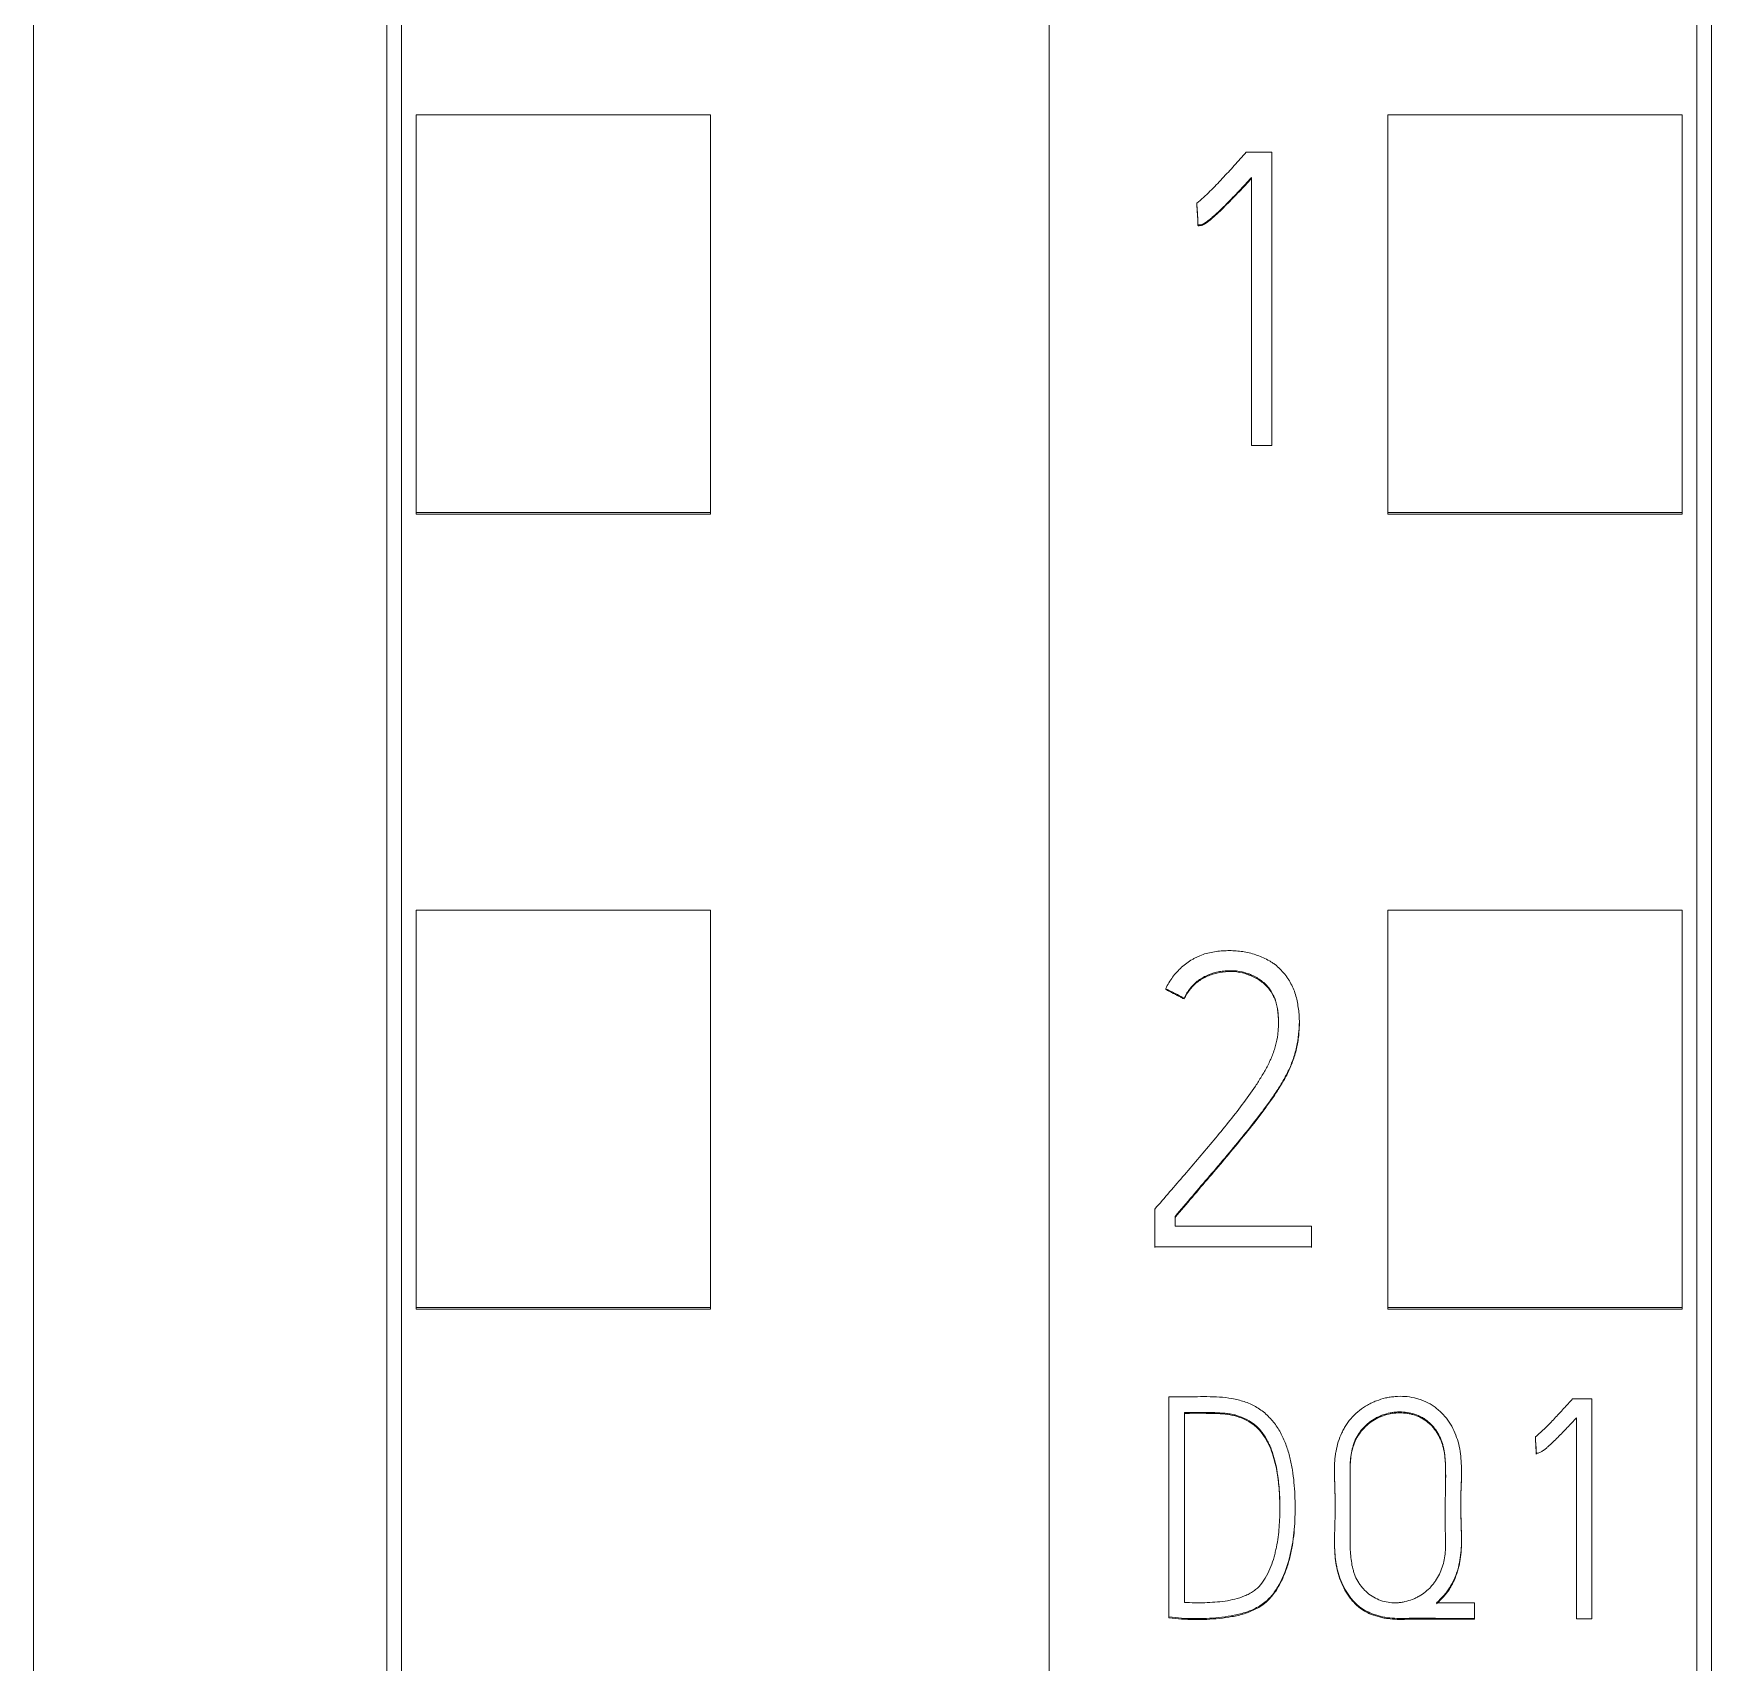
# Model space of a CAD drawing. Header units: millimetres. Extents: x 4137 to 6698, y 1400 to 3585.
# Drawn here: x 6070.55 to 6081.95, y 3270.74 to 3281.81 of the extents above; entities that cross this region are included whole.
import ezdxf

# ---------------------------------------------------------------- set-up
doc = ezdxf.new("R2010")
doc.units = ezdxf.units.MM
doc.layers.add('000-PI-Oprema', color=30, linetype='Continuous', lineweight=5)

msp = doc.modelspace()

# ---------------------------------------------------------------- linework, layer by layer
at = {"color": 0, "linetype": 'ByBlock', "lineweight": 0}
for p, q in [((6077.448, 3360.472), (6077.448, 3247.054)), ((6081.848, 3358.191), (6081.848, 3249.376)), ((6079.748, 3278.552), (6079.748, 3281.254)), ((6081.748, 3281.254), (6079.748, 3281.254)), ((6081.748, 3278.552), (6081.748, 3281.254)), ((6078.962, 3280.999), (6078.787, 3280.999)), ((6078.962, 3279.008), (6078.962, 3280.999)), ((6078.823, 3280.827), (6078.823, 3279.008)), ((6078.451, 3280.653), (6078.451, 3280.647)), ((6078.46, 3280.505), (6078.46, 3280.499)), ((6078.823, 3279.008), (6078.962, 3279.008)), ((6081.748, 3278.552), (6079.748, 3278.552)), ((6079.748, 3278.541), (6079.748, 3278.552)), ((6081.748, 3278.541), (6079.748, 3278.541)), ((6081.748, 3278.541), (6081.748, 3278.552)), ((6079.748, 3273.151), (6079.748, 3275.852)), ((6081.748, 3275.852), (6079.748, 3275.852)), ((6081.748, 3273.151), (6081.748, 3275.852)), ((6078.241, 3275.318), (6078.241, 3275.312)), ((6078.365, 3275.254), (6078.365, 3275.248)), ((6079.148, 3275.086), (6079.148, 3275.092)), ((6078.166, 3273.821), (6078.166, 3273.565)), ((6078.304, 3273.704), (6078.304, 3273.771)), ((6079.231, 3273.704), (6078.304, 3273.704)), ((6079.231, 3273.565), (6079.231, 3273.704)), ((6078.166, 3273.565), (6079.231, 3273.565)), ((6078.166, 3273.565), (6078.166, 3273.559)), ((6079.231, 3273.565), (6079.231, 3273.559)), ((6081.748, 3273.151), (6079.748, 3273.151)), ((6079.748, 3273.141), (6079.748, 3273.151)), ((6081.748, 3273.141), (6079.748, 3273.141)), ((6081.748, 3273.141), (6081.748, 3273.151)), ((6078.262, 3272.545), (6078.262, 3271.051)), ((6081.135, 3272.532), (6081.004, 3272.532)), ((6081.135, 3271.038), (6081.135, 3272.532)), ((6078.368, 3271.149), (6078.368, 3272.439)), ((6081.031, 3272.403), (6081.031, 3271.038)), ((6080.752, 3272.273), (6080.752, 3272.266)), ((6080.758, 3272.162), (6080.758, 3272.156)), ((6079.386, 3272.045), (6079.386, 3272.039)), ((6080.249, 3272.034), (6080.249, 3272.04)), ((6079.119, 3271.791), (6079.119, 3271.798)), ((6079.387, 3271.564), (6079.387, 3271.558)), ((6080.08, 3271.147), (6080.338, 3271.147)), ((6080.338, 3271.147), (6080.338, 3271.04)), ((6078.262, 3271.051), (6078.262, 3271.045)), ((6080.338, 3271.04), (6080.338, 3271.034)), ((6081.031, 3271.038), (6081.135, 3271.038))]:
    msp.add_line(p, q, dxfattribs=at)
for points in [[(6078.451, 3280.653, 0), (6078.451, 3280.65, 0), (6078.451, 3280.647, 0), (6078.452, 3280.644, 0), (6078.452, 3280.641, 0), (6078.452, 3280.638, 0), (6078.452, 3280.635, 0), (6078.452, 3280.632, 0), (6078.452, 3280.629, 0), (6078.453, 3280.626, 0), (6078.453, 3280.623, 0), (6078.453, 3280.62, 0), (6078.453, 3280.618, 0), (6078.453, 3280.615, 0), (6078.454, 3280.612, 0), (6078.454, 3280.609, 0), (6078.454, 3280.606, 0), (6078.454, 3280.603, 0), (6078.454, 3280.6, 0), (6078.454, 3280.597, 0), (6078.455, 3280.594, 0), (6078.455, 3280.591, 0), (6078.455, 3280.588, 0), (6078.455, 3280.585, 0), (6078.455, 3280.582, 0), (6078.455, 3280.579, 0), (6078.456, 3280.576, 0), (6078.456, 3280.573, 0), (6078.456, 3280.57, 0), (6078.456, 3280.567, 0), (6078.456, 3280.564, 0), (6078.456, 3280.561, 0), (6078.457, 3280.559, 0), (6078.457, 3280.556, 0), (6078.457, 3280.553, 0), (6078.457, 3280.55, 0), (6078.457, 3280.547, 0), (6078.458, 3280.544, 0), (6078.458, 3280.541, 0), (6078.458, 3280.538, 0), (6078.458, 3280.535, 0), (6078.458, 3280.532, 0), (6078.458, 3280.529, 0), (6078.459, 3280.526, 0), (6078.459, 3280.523, 0), (6078.459, 3280.52, 0), (6078.459, 3280.517, 0), (6078.459, 3280.514, 0), (6078.459, 3280.511, 0), (6078.46, 3280.508, 0), (6078.46, 3280.505, 0)], [(6078.451, 3280.647, 0), (6078.451, 3280.644, 0), (6078.451, 3280.641, 0), (6078.452, 3280.638, 0), (6078.452, 3280.635, 0), (6078.452, 3280.632, 0), (6078.452, 3280.629, 0), (6078.452, 3280.626, 0), (6078.452, 3280.623, 0), (6078.453, 3280.62, 0), (6078.453, 3280.617, 0), (6078.453, 3280.614, 0), (6078.453, 3280.611, 0), (6078.453, 3280.608, 0), (6078.454, 3280.605, 0), (6078.454, 3280.602, 0), (6078.454, 3280.6, 0), (6078.454, 3280.597, 0), (6078.454, 3280.594, 0), (6078.454, 3280.591, 0), (6078.455, 3280.588, 0), (6078.455, 3280.585, 0), (6078.455, 3280.582, 0), (6078.455, 3280.579, 0), (6078.455, 3280.576, 0), (6078.455, 3280.573, 0), (6078.456, 3280.57, 0), (6078.456, 3280.567, 0), (6078.456, 3280.564, 0), (6078.456, 3280.561, 0), (6078.456, 3280.558, 0), (6078.456, 3280.555, 0), (6078.457, 3280.552, 0), (6078.457, 3280.549, 0), (6078.457, 3280.546, 0), (6078.457, 3280.543, 0), (6078.457, 3280.541, 0), (6078.458, 3280.538, 0), (6078.458, 3280.535, 0), (6078.458, 3280.532, 0), (6078.458, 3280.529, 0), (6078.458, 3280.526, 0), (6078.458, 3280.523, 0), (6078.459, 3280.52, 0), (6078.459, 3280.517, 0), (6078.459, 3280.514, 0), (6078.459, 3280.511, 0), (6078.459, 3280.508, 0), (6078.459, 3280.505, 0), (6078.46, 3280.502, 0), (6078.46, 3280.499, 0)]]:
    msp.add_polyline3d(points, dxfattribs=at)
for centre, major_axis, ratio, start_param, end_param in [((6078.305, 3275.283), (-11.092, 5.668), 0.000142, 4.706981, 4.718235), ((6080.755, 3272.217), (-0.181, 3.075), 0.000011, 4.694452, 4.730454), ((6080.755, 3272.204), (-0.221, 3.756), 0.000014, 4.699565, 4.72904)]:
    msp.add_ellipse(centre, major_axis=major_axis, ratio=ratio, start_param=start_param, end_param=end_param, dxfattribs=at)
for points, knots in [([(6081.948, 3358.377), (6081.948, 3355.333), (6081.948, 3345.763), (6081.948, 3331.593), (6081.948, 3317.027), (6081.948, 3302.817), (6081.948, 3288.522), (6081.948, 3273.036), (6081.948, 3260.396), (6081.948, 3252.431), (6081.948, 3249.091)], [0, 0, 0, 0, 0.083934, 0.263736, 0.389889, 0.484142, 0.653794, 0.78188, 0.908517, 1, 1, 1, 1]), ([(6078.787, 3280.999), (6078.76, 3280.969), (6078.733, 3280.939), (6078.679, 3280.88), (6078.652, 3280.85), (6078.61, 3280.806), (6078.597, 3280.792), (6078.569, 3280.762), (6078.555, 3280.748), (6078.526, 3280.72), (6078.512, 3280.706), (6078.482, 3280.679), (6078.467, 3280.666), (6078.451, 3280.653)], [0, 0, 0, 0, 0.25, 0.25, 0.5, 0.5, 0.625, 0.625, 0.75, 0.75, 0.875, 0.875, 1, 1, 1, 1]), ([(6078.46, 3280.505), (6078.465, 3280.505), (6078.47, 3280.506), (6078.48, 3280.508), (6078.485, 3280.51), (6078.495, 3280.513), (6078.499, 3280.515), (6078.508, 3280.52), (6078.513, 3280.523), (6078.525, 3280.532), (6078.533, 3280.538), (6078.549, 3280.551), (6078.557, 3280.558), (6078.58, 3280.578), (6078.595, 3280.592), (6078.625, 3280.62), (6078.639, 3280.635), (6078.683, 3280.678), (6078.711, 3280.708), (6078.767, 3280.767), (6078.795, 3280.797), (6078.823, 3280.827)], [0, 0, 0, 0, 0.03125, 0.03125, 0.0625, 0.0625, 0.09375, 0.09375, 0.125, 0.125, 0.1875, 0.1875, 0.25, 0.25, 0.375, 0.375, 0.5, 0.5, 0.75, 0.75, 1, 1, 1, 1]), ([(6078.823, 3280.821), (6078.795, 3280.791), (6078.767, 3280.761), (6078.711, 3280.702), (6078.682, 3280.672), (6078.639, 3280.629), (6078.625, 3280.614), (6078.595, 3280.586), (6078.58, 3280.572), (6078.557, 3280.552), (6078.549, 3280.545), (6078.533, 3280.532), (6078.525, 3280.526), (6078.513, 3280.517), (6078.508, 3280.514), (6078.499, 3280.509), (6078.495, 3280.507), (6078.485, 3280.503), (6078.48, 3280.502), (6078.47, 3280.5), (6078.465, 3280.499), (6078.46, 3280.499)], [0, 0, 0, 0, 0.25, 0.25, 0.5, 0.5, 0.625, 0.625, 0.75, 0.75, 0.8125, 0.8125, 0.875, 0.875, 0.90625, 0.90625, 0.9375, 0.9375, 0.96875, 0.96875, 1, 1, 1, 1]), ([(6078.304, 3273.771), (6078.343, 3273.817), (6078.382, 3273.863), (6078.46, 3273.955), (6078.499, 3274.001), (6078.578, 3274.092), (6078.617, 3274.138), (6078.694, 3274.231), (6078.733, 3274.277), (6078.809, 3274.371), (6078.846, 3274.418), (6078.901, 3274.49), (6078.919, 3274.514), (6078.954, 3274.563), (6078.971, 3274.588), (6079.005, 3274.639), (6079.021, 3274.664), (6079.051, 3274.716), (6079.065, 3274.742), (6079.084, 3274.783), (6079.09, 3274.797), (6079.101, 3274.826), (6079.106, 3274.84), (6079.12, 3274.883), (6079.128, 3274.913), (6079.139, 3274.972), (6079.143, 3275.001), (6079.146, 3275.046), (6079.147, 3275.062), (6079.148, 3275.092), (6079.148, 3275.107), (6079.146, 3275.152), (6079.142, 3275.182), (6079.134, 3275.227), (6079.131, 3275.242), (6079.124, 3275.271), (6079.119, 3275.286), (6079.109, 3275.314), (6079.103, 3275.328), (6079.089, 3275.355), (6079.082, 3275.368), (6079.07, 3275.387), (6079.066, 3275.393), (6079.057, 3275.406), (6079.052, 3275.412), (6079.037, 3275.429), (6079.027, 3275.44), (6079.006, 3275.462), (6078.995, 3275.472), (6078.977, 3275.486), (6078.97, 3275.49), (6078.958, 3275.499), (6078.951, 3275.503), (6078.918, 3275.522), (6078.891, 3275.534), (6078.848, 3275.549), (6078.833, 3275.554), (6078.804, 3275.562), (6078.789, 3275.565), (6078.759, 3275.57), (6078.744, 3275.572), (6078.714, 3275.575), (6078.699, 3275.576), (6078.669, 3275.576), (6078.654, 3275.576), (6078.623, 3275.575), (6078.608, 3275.574), (6078.563, 3275.568), (6078.533, 3275.562), (6078.49, 3275.549), (6078.476, 3275.543), (6078.455, 3275.534), (6078.448, 3275.531), (6078.434, 3275.524), (6078.428, 3275.52), (6078.395, 3275.501), (6078.37, 3275.484), (6078.337, 3275.453), (6078.326, 3275.442), (6078.305, 3275.42), (6078.296, 3275.408), (6078.269, 3275.372), (6078.253, 3275.346), (6078.241, 3275.318)], [0, 0, 0, 0, 0.0625, 0.0625, 0.125, 0.125, 0.1875, 0.1875, 0.25, 0.25, 0.3125, 0.3125, 0.34375, 0.34375, 0.375, 0.375, 0.40625, 0.40625, 0.4375, 0.4375, 0.453125, 0.453125, 0.46875, 0.46875, 0.5, 0.5, 0.53125, 0.53125, 0.546875, 0.546875, 0.5625, 0.5625, 0.59375, 0.59375, 0.609375, 0.609375, 0.625, 0.625, 0.640625, 0.640625, 0.65625, 0.65625, 0.664063, 0.664063, 0.671875, 0.671875, 0.6875, 0.6875, 0.703125, 0.703125, 0.710938, 0.710938, 0.71875, 0.71875, 0.75, 0.75, 0.765625, 0.765625, 0.78125, 0.78125, 0.796875, 0.796875, 0.8125, 0.8125, 0.828125, 0.828125, 0.84375, 0.84375, 0.875, 0.875, 0.890625, 0.890625, 0.898437, 0.898437, 0.90625, 0.90625, 0.9375, 0.9375, 0.953125, 0.953125, 0.96875, 0.96875, 1, 1, 1, 1]), ([(6078.365, 3275.254), (6078.377, 3275.278), (6078.39, 3275.3), (6078.415, 3275.33), (6078.423, 3275.34), (6078.442, 3275.358), (6078.452, 3275.366), (6078.483, 3275.389), (6078.506, 3275.402), (6078.554, 3275.421), (6078.579, 3275.429), (6078.617, 3275.436), (6078.63, 3275.437), (6078.656, 3275.44), (6078.669, 3275.44), (6078.708, 3275.44), (6078.734, 3275.437), (6078.772, 3275.429), (6078.784, 3275.425), (6078.809, 3275.417), (6078.821, 3275.412), (6078.856, 3275.395), (6078.878, 3275.382), (6078.908, 3275.357), (6078.918, 3275.348), (6078.936, 3275.329), (6078.944, 3275.319), (6078.955, 3275.303), (6078.959, 3275.298), (6078.965, 3275.286), (6078.974, 3275.269), (6078.982, 3275.251), (6078.99, 3275.226), (6078.993, 3275.214), (6078.998, 3275.188), (6079.001, 3275.175), (6079.004, 3275.15), (6079.005, 3275.137), (6079.006, 3275.111), (6079.007, 3275.098), (6079.006, 3275.072), (6079.006, 3275.059), (6079.004, 3275.033), (6079.003, 3275.02), (6078.998, 3274.982), (6078.993, 3274.956), (6078.983, 3274.919), (6078.979, 3274.907), (6078.971, 3274.882), (6078.966, 3274.87), (6078.952, 3274.834), (6078.941, 3274.81), (6078.917, 3274.765), (6078.904, 3274.743), (6078.877, 3274.699), (6078.864, 3274.677), (6078.821, 3274.613), (6078.791, 3274.571), (6078.698, 3274.448), (6078.633, 3274.368), (6078.534, 3274.25), (6078.501, 3274.211), (6078.434, 3274.132), (6078.401, 3274.093), (6078.334, 3274.015), (6078.3, 3273.976), (6078.233, 3273.898), (6078.199, 3273.859), (6078.166, 3273.821)], [0, 0, 0, 0, 0.03125, 0.03125, 0.046875, 0.046875, 0.0625, 0.0625, 0.09375, 0.09375, 0.125, 0.125, 0.140625, 0.140625, 0.15625, 0.15625, 0.1875, 0.1875, 0.203125, 0.203125, 0.21875, 0.21875, 0.25, 0.25, 0.265625, 0.265625, 0.28125, 0.28125, 0.289063, 0.289063, 0.296875, 0.3125, 0.3125, 0.328125, 0.328125, 0.34375, 0.34375, 0.359375, 0.359375, 0.375, 0.375, 0.390625, 0.390625, 0.40625, 0.40625, 0.4375, 0.4375, 0.453125, 0.453125, 0.46875, 0.46875, 0.5, 0.5, 0.53125, 0.53125, 0.5625, 0.5625, 0.625, 0.625, 0.75, 0.75, 0.8125, 0.8125, 0.875, 0.875, 0.9375, 0.9375, 1, 1, 1, 1]), ([(6079.006, 3275.083), (6079.006, 3275.093), (6079.006, 3275.104), (6079.005, 3275.127), (6079.004, 3275.14), (6079.001, 3275.166), (6078.999, 3275.178), (6078.994, 3275.204), (6078.991, 3275.217), (6078.983, 3275.242), (6078.978, 3275.254), (6078.97, 3275.271), (6078.967, 3275.277), (6078.961, 3275.289), (6078.957, 3275.294), (6078.939, 3275.321), (6078.921, 3275.34), (6078.896, 3275.361), (6078.891, 3275.365), (6078.88, 3275.373), (6078.875, 3275.376), (6078.858, 3275.387), (6078.835, 3275.399), (6078.811, 3275.409), (6078.787, 3275.418), (6078.774, 3275.422), (6078.736, 3275.43), (6078.71, 3275.434), (6078.658, 3275.434), (6078.619, 3275.431), (6078.581, 3275.422), (6078.556, 3275.415), (6078.543, 3275.411), (6078.519, 3275.401), (6078.508, 3275.395), (6078.485, 3275.383), (6078.474, 3275.376), (6078.442, 3275.353), (6078.423, 3275.335), (6078.399, 3275.304), (6078.391, 3275.294), (6078.378, 3275.271), (6078.371, 3275.26), (6078.365, 3275.248)], [0, 0, 0, 0, 0.034303, 0.034303, 0.07629, 0.07629, 0.118277, 0.118277, 0.160264, 0.160264, 0.20225, 0.20225, 0.223244, 0.223244, 0.244237, 0.244237, 0.328211, 0.328211, 0.349204, 0.349204, 0.370198, 0.370198, 0.412185, 0.454171, 0.454171, 0.496158, 0.496158, 0.580132, 0.580132, 0.664105, 0.706092, 0.706092, 0.748079, 0.748079, 0.790066, 0.790066, 0.832053, 0.832053, 0.916026, 0.916026, 0.958013, 0.958013, 1, 1, 1, 1]), ([(6079.148, 3275.086), (6079.148, 3275.065), (6079.147, 3275.043), (6079.143, 3274.992), (6079.139, 3274.962), (6079.13, 3274.918), (6079.127, 3274.903), (6079.119, 3274.874), (6079.115, 3274.859), (6079.105, 3274.831), (6079.1, 3274.817), (6079.089, 3274.789), (6079.083, 3274.775), (6079.064, 3274.734), (6079.05, 3274.708), (6079.019, 3274.656), (6079.003, 3274.63), (6078.97, 3274.58), (6078.952, 3274.555), (6078.917, 3274.506), (6078.9, 3274.482), (6078.845, 3274.41), (6078.807, 3274.363), (6078.732, 3274.27), (6078.693, 3274.223), (6078.616, 3274.131), (6078.577, 3274.085), (6078.499, 3273.994), (6078.46, 3273.948), (6078.382, 3273.856), (6078.343, 3273.81), (6078.304, 3273.764)], [0, 0, 0, 0, 0.040307, 0.040307, 0.09676, 0.09676, 0.124986, 0.124986, 0.153212, 0.153212, 0.181438, 0.181438, 0.209665, 0.209665, 0.266117, 0.266117, 0.32257, 0.32257, 0.379022, 0.379022, 0.435475, 0.435475, 0.54838, 0.54838, 0.661285, 0.661285, 0.77419, 0.77419, 0.887095, 0.887095, 1, 1, 1, 1]), ([(6078.262, 3271.051), (6078.319, 3271.043), (6078.375, 3271.039), (6078.488, 3271.038), (6078.545, 3271.04), (6078.629, 3271.049), (6078.657, 3271.053), (6078.699, 3271.06), (6078.713, 3271.063), (6078.741, 3271.069), (6078.755, 3271.073), (6078.796, 3271.085), (6078.823, 3271.095), (6078.861, 3271.115), (6078.873, 3271.122), (6078.891, 3271.133), (6078.897, 3271.138), (6078.909, 3271.146), (6078.915, 3271.151), (6078.942, 3271.174), (6078.961, 3271.195), (6078.986, 3271.23), (6078.994, 3271.242), (6079.009, 3271.267), (6079.016, 3271.28), (6079.048, 3271.344), (6079.067, 3271.398), (6079.085, 3271.467), (6079.088, 3271.481), (6079.094, 3271.509), (6079.102, 3271.551), (6079.108, 3271.594), (6079.117, 3271.679), (6079.119, 3271.735), (6079.119, 3271.821), (6079.118, 3271.85), (6079.116, 3271.907), (6079.114, 3271.935), (6079.109, 3271.992), (6079.105, 3272.02), (6079.096, 3272.077), (6079.091, 3272.105), (6079.08, 3272.146), (6079.077, 3272.16), (6079.068, 3272.188), (6079.064, 3272.201), (6079.049, 3272.241), (6079.038, 3272.267), (6079.018, 3272.305), (6079.011, 3272.318), (6078.995, 3272.342), (6078.987, 3272.354), (6078.961, 3272.388), (6078.942, 3272.409), (6078.91, 3272.438), (6078.899, 3272.447), (6078.875, 3272.464), (6078.863, 3272.472), (6078.826, 3272.493), (6078.8, 3272.504), (6078.759, 3272.517), (6078.745, 3272.521), (6078.718, 3272.528), (6078.704, 3272.531), (6078.662, 3272.538), (6078.633, 3272.542), (6078.577, 3272.546), (6078.548, 3272.546), (6078.491, 3272.547), (6078.462, 3272.546), (6078.405, 3272.546), (6078.376, 3272.546), (6078.319, 3272.546), (6078.29, 3272.545), (6078.262, 3272.545)], [0, 0, 0, 0, 0.0625, 0.0625, 0.125, 0.125, 0.15625, 0.15625, 0.171875, 0.171875, 0.1875, 0.1875, 0.21875, 0.21875, 0.234375, 0.234375, 0.242187, 0.242187, 0.25, 0.25, 0.28125, 0.28125, 0.296875, 0.296875, 0.3125, 0.3125, 0.375, 0.375, 0.390625, 0.390625, 0.40625, 0.4375, 0.4375, 0.5, 0.5, 0.53125, 0.53125, 0.5625, 0.5625, 0.59375, 0.59375, 0.625, 0.625, 0.640625, 0.640625, 0.65625, 0.65625, 0.6875, 0.6875, 0.703125, 0.703125, 0.71875, 0.71875, 0.75, 0.75, 0.765625, 0.765625, 0.78125, 0.78125, 0.8125, 0.8125, 0.828125, 0.828125, 0.84375, 0.84375, 0.875, 0.875, 0.90625, 0.90625, 0.9375, 0.9375, 0.96875, 0.96875, 1, 1, 1, 1]), ([(6080.338, 3271.04), (6080.25, 3271.04), (6080.162, 3271.04), (6080.03, 3271.041), (6079.987, 3271.041), (6079.921, 3271.041), (6079.899, 3271.041), (6079.855, 3271.04), (6079.833, 3271.039), (6079.789, 3271.041), (6079.767, 3271.042), (6079.724, 3271.048), (6079.702, 3271.053), (6079.671, 3271.062), (6079.66, 3271.065), (6079.639, 3271.073), (6079.609, 3271.085), (6079.581, 3271.102), (6079.554, 3271.121), (6079.546, 3271.128), (6079.53, 3271.143), (6079.514, 3271.159), (6079.5, 3271.175), (6079.487, 3271.193), (6079.48, 3271.202), (6079.45, 3271.248), (6079.432, 3271.287), (6079.415, 3271.339), (6079.412, 3271.35), (6079.406, 3271.371), (6079.404, 3271.382), (6079.397, 3271.414), (6079.394, 3271.435), (6079.387, 3271.5), (6079.386, 3271.543), (6079.387, 3271.609), (6079.388, 3271.631), (6079.389, 3271.674), (6079.39, 3271.696), (6079.391, 3271.762), (6079.392, 3271.827), (6079.39, 3271.893), (6079.389, 3271.936), (6079.388, 3271.958), (6079.386, 3272.024), (6079.385, 3272.067), (6079.389, 3272.122), (6079.39, 3272.133), (6079.393, 3272.155), (6079.395, 3272.166), (6079.401, 3272.198), (6079.406, 3272.219), (6079.419, 3272.261), (6079.427, 3272.281), (6079.441, 3272.311), (6079.446, 3272.321), (6079.457, 3272.34), (6079.462, 3272.349), (6079.48, 3272.376), (6079.494, 3272.393), (6079.523, 3272.425), (6079.54, 3272.44), (6079.574, 3272.467), (6079.593, 3272.479), (6079.621, 3272.495), (6079.631, 3272.5), (6079.651, 3272.51), (6079.661, 3272.514), (6079.692, 3272.526), (6079.713, 3272.532), (6079.744, 3272.54), (6079.755, 3272.542), (6079.777, 3272.545), (6079.788, 3272.546), (6079.843, 3272.551), (6079.886, 3272.548), (6079.94, 3272.536), (6079.95, 3272.533), (6079.971, 3272.526), (6079.982, 3272.522), (6080.012, 3272.51), (6080.031, 3272.5), (6080.059, 3272.482), (6080.068, 3272.476), (6080.085, 3272.462), (6080.094, 3272.455), (6080.118, 3272.433), (6080.133, 3272.417), (6080.154, 3272.392), (6080.16, 3272.383), (6080.172, 3272.364), (6080.178, 3272.355), (6080.194, 3272.326), (6080.203, 3272.306), (6080.219, 3272.265), (6080.225, 3272.244), (6080.236, 3272.202), (6080.244, 3272.159), (6080.247, 3272.115), (6080.249, 3272.072), (6080.25, 3272.05), (6080.249, 3271.984), (6080.247, 3271.94), (6080.245, 3271.852), (6080.245, 3271.809), (6080.246, 3271.743), (6080.246, 3271.721), (6080.247, 3271.677), (6080.248, 3271.655), (6080.25, 3271.589), (6080.25, 3271.545), (6080.243, 3271.458), (6080.236, 3271.414), (6080.221, 3271.36), (6080.217, 3271.349), (6080.209, 3271.328), (6080.205, 3271.318), (6080.192, 3271.287), (6080.181, 3271.267), (6080.163, 3271.239), (6080.157, 3271.23), (6080.143, 3271.212), (6080.136, 3271.203), (6080.113, 3271.177), (6080.097, 3271.162), (6080.08, 3271.147)], [0, 0, 0, 0, 0.0625, 0.0625, 0.09375, 0.09375, 0.109375, 0.109375, 0.125, 0.125, 0.140625, 0.140625, 0.15625, 0.15625, 0.164063, 0.164063, 0.171875, 0.1875, 0.1875, 0.195313, 0.195313, 0.203125, 0.210938, 0.210938, 0.21875, 0.21875, 0.25, 0.25, 0.257813, 0.257813, 0.265625, 0.265625, 0.28125, 0.28125, 0.3125, 0.3125, 0.328125, 0.328125, 0.34375, 0.34375, 0.375, 0.390625, 0.390625, 0.40625, 0.40625, 0.4375, 0.4375, 0.445313, 0.445313, 0.453125, 0.453125, 0.46875, 0.46875, 0.484375, 0.484375, 0.492188, 0.492188, 0.5, 0.5, 0.515625, 0.515625, 0.53125, 0.53125, 0.546875, 0.546875, 0.554688, 0.554688, 0.5625, 0.5625, 0.578125, 0.578125, 0.585938, 0.585938, 0.59375, 0.59375, 0.625, 0.625, 0.632813, 0.632813, 0.640625, 0.640625, 0.65625, 0.65625, 0.664063, 0.664063, 0.671875, 0.671875, 0.6875, 0.6875, 0.695313, 0.695313, 0.703125, 0.703125, 0.71875, 0.71875, 0.734375, 0.734375, 0.75, 0.765625, 0.765625, 0.78125, 0.78125, 0.8125, 0.8125, 0.84375, 0.84375, 0.859375, 0.859375, 0.875, 0.875, 0.90625, 0.90625, 0.9375, 0.9375, 0.945313, 0.945313, 0.953125, 0.953125, 0.96875, 0.96875, 0.976563, 0.976563, 0.984375, 0.984375, 1, 1, 1, 1]), ([(6081.004, 3272.532), (6080.984, 3272.51), (6080.964, 3272.487), (6080.923, 3272.443), (6080.902, 3272.42), (6080.861, 3272.376), (6080.84, 3272.354), (6080.797, 3272.313), (6080.775, 3272.292), (6080.752, 3272.273)], [0, 0, 0, 0, 0.25, 0.25, 0.5, 0.5, 0.75, 0.75, 1, 1, 1, 1]), ([(6078.368, 3272.439), (6078.414, 3272.44), (6078.46, 3272.44), (6078.517, 3272.439), (6078.529, 3272.439), (6078.551, 3272.438), (6078.586, 3272.438), (6078.62, 3272.436), (6078.655, 3272.432), (6078.666, 3272.431), (6078.689, 3272.427), (6078.7, 3272.425), (6078.733, 3272.416), (6078.755, 3272.408), (6078.797, 3272.389), (6078.816, 3272.377), (6078.844, 3272.357), (6078.852, 3272.35), (6078.869, 3272.334), (6078.877, 3272.325), (6078.899, 3272.299), (6078.912, 3272.28), (6078.929, 3272.25), (6078.934, 3272.24), (6078.944, 3272.219), (6078.949, 3272.209), (6078.97, 3272.156), (6078.983, 3272.112), (6078.996, 3272.045), (6078.999, 3272.022), (6079.006, 3271.976), (6079.008, 3271.954), (6079.014, 3271.886), (6079.016, 3271.84), (6079.016, 3271.772), (6079.015, 3271.75), (6079.014, 3271.705), (6079.012, 3271.682), (6079.007, 3271.615), (6079.001, 3271.57), (6078.99, 3271.513), (6078.987, 3271.502), (6078.982, 3271.48), (6078.979, 3271.469), (6078.97, 3271.435), (6078.962, 3271.414), (6078.946, 3271.371), (6078.936, 3271.35), (6078.914, 3271.309), (6078.902, 3271.29), (6078.883, 3271.267), (6078.88, 3271.263), (6078.872, 3271.255), (6078.868, 3271.25), (6078.855, 3271.239), (6078.846, 3271.232), (6078.827, 3271.219), (6078.817, 3271.213), (6078.797, 3271.202), (6078.786, 3271.197), (6078.754, 3271.184), (6078.732, 3271.177), (6078.688, 3271.166), (6078.666, 3271.161), (6078.62, 3271.154), (6078.597, 3271.152), (6078.551, 3271.149), (6078.528, 3271.148), (6078.483, 3271.146), (6078.46, 3271.146), (6078.414, 3271.147), (6078.391, 3271.148), (6078.368, 3271.149)], [0, 0, 0, 0, 0.0625, 0.0625, 0.078125, 0.078125, 0.09375, 0.125, 0.125, 0.140625, 0.140625, 0.15625, 0.15625, 0.1875, 0.1875, 0.21875, 0.21875, 0.234375, 0.234375, 0.25, 0.25, 0.28125, 0.28125, 0.296875, 0.296875, 0.3125, 0.3125, 0.375, 0.375, 0.40625, 0.40625, 0.4375, 0.4375, 0.5, 0.5, 0.53125, 0.53125, 0.5625, 0.5625, 0.625, 0.625, 0.640625, 0.640625, 0.65625, 0.65625, 0.6875, 0.6875, 0.71875, 0.71875, 0.75, 0.75, 0.757813, 0.757813, 0.765625, 0.765625, 0.78125, 0.78125, 0.796875, 0.796875, 0.8125, 0.8125, 0.84375, 0.84375, 0.875, 0.875, 0.90625, 0.90625, 0.9375, 0.9375, 0.96875, 0.96875, 1, 1, 1, 1]), ([(6079.016, 3271.788), (6079.016, 3271.81), (6079.015, 3271.832), (6079.013, 3271.878), (6079.012, 3271.9), (6079.008, 3271.946), (6079.006, 3271.969), (6079, 3272.014), (6078.996, 3272.037), (6078.987, 3272.081), (6078.982, 3272.104), (6078.969, 3272.148), (6078.962, 3272.17), (6078.945, 3272.212), (6078.935, 3272.233), (6078.912, 3272.273), (6078.899, 3272.292), (6078.877, 3272.319), (6078.87, 3272.327), (6078.853, 3272.343), (6078.844, 3272.351), (6078.817, 3272.371), (6078.797, 3272.383), (6078.766, 3272.397), (6078.755, 3272.402), (6078.733, 3272.409), (6078.722, 3272.413), (6078.689, 3272.421), (6078.666, 3272.425), (6078.621, 3272.43), (6078.598, 3272.431), (6078.563, 3272.432), (6078.552, 3272.432), (6078.529, 3272.432), (6078.517, 3272.433), (6078.46, 3272.434), (6078.414, 3272.434), (6078.368, 3272.432)], [0, 0, 0, 0, 0.061092, 0.061092, 0.123686, 0.123686, 0.186279, 0.186279, 0.248873, 0.248873, 0.311467, 0.311467, 0.374061, 0.374061, 0.436655, 0.436655, 0.499249, 0.499249, 0.530546, 0.530546, 0.561843, 0.561843, 0.624437, 0.624437, 0.655734, 0.655734, 0.687031, 0.687031, 0.749624, 0.749624, 0.812218, 0.812218, 0.843515, 0.843515, 0.874812, 0.874812, 1, 1, 1, 1]), ([(6080.05, 3272.351), (6080.062, 3272.338), (6080.072, 3272.324), (6080.091, 3272.295), (6080.099, 3272.28), (6080.11, 3272.256), (6080.113, 3272.248), (6080.119, 3272.232), (6080.126, 3272.207), (6080.131, 3272.182), (6080.136, 3272.148), (6080.138, 3272.13), (6080.14, 3272.096), (6080.141, 3272.078), (6080.142, 3272.026), (6080.142, 3271.992), (6080.141, 3271.888), (6080.138, 3271.819), (6080.138, 3271.715), (6080.138, 3271.68), (6080.14, 3271.611), (6080.142, 3271.576), (6080.141, 3271.524), (6080.141, 3271.507), (6080.138, 3271.473), (6080.135, 3271.456), (6080.129, 3271.422), (6080.124, 3271.405), (6080.113, 3271.372), (6080.1, 3271.34), (6080.083, 3271.311), (6080.069, 3271.289), (6080.064, 3271.282), (6080.053, 3271.268), (6080.048, 3271.262), (6080.019, 3271.23), (6079.992, 3271.209), (6079.954, 3271.187), (6079.947, 3271.183), (6079.931, 3271.175), (6079.923, 3271.172), (6079.899, 3271.163), (6079.883, 3271.158), (6079.857, 3271.152), (6079.849, 3271.15), (6079.831, 3271.148), (6079.823, 3271.147), (6079.797, 3271.145), (6079.78, 3271.146), (6079.746, 3271.15), (6079.729, 3271.153), (6079.696, 3271.163), (6079.68, 3271.17), (6079.649, 3271.185), (6079.634, 3271.195), (6079.607, 3271.216), (6079.594, 3271.228), (6079.577, 3271.247), (6079.571, 3271.254), (6079.561, 3271.268), (6079.556, 3271.275), (6079.542, 3271.297), (6079.534, 3271.312), (6079.524, 3271.336), (6079.521, 3271.344), (6079.516, 3271.361), (6079.508, 3271.386), (6079.504, 3271.411), (6079.496, 3271.462), (6079.494, 3271.497), (6079.492, 3271.566), (6079.492, 3271.6), (6079.492, 3271.669), (6079.494, 3271.739), (6079.494, 3271.842), (6079.494, 3271.911), (6079.492, 3271.98), (6079.492, 3272.015), (6079.492, 3272.067), (6079.493, 3272.084), (6079.495, 3272.119), (6079.497, 3272.136), (6079.503, 3272.17), (6079.506, 3272.187), (6079.513, 3272.212), (6079.515, 3272.22), (6079.521, 3272.237), (6079.524, 3272.245), (6079.535, 3272.268), (6079.544, 3272.283), (6079.563, 3272.312), (6079.574, 3272.325), (6079.592, 3272.344), (6079.598, 3272.35), (6079.611, 3272.362), (6079.617, 3272.367), (6079.638, 3272.383), (6079.652, 3272.393), (6079.675, 3272.405), (6079.683, 3272.409), (6079.699, 3272.416), (6079.707, 3272.419), (6079.731, 3272.428), (6079.747, 3272.433), (6079.773, 3272.438), (6079.782, 3272.439), (6079.799, 3272.441), (6079.807, 3272.442), (6079.833, 3272.443), (6079.85, 3272.443), (6079.885, 3272.439), (6079.902, 3272.436), (6079.935, 3272.426), (6079.951, 3272.42), (6079.975, 3272.409), (6079.982, 3272.405), (6079.997, 3272.396), (6080.004, 3272.391), (6080.025, 3272.375), (6080.038, 3272.364), (6080.05, 3272.351)], [0, 0, 0, 0, 0.015625, 0.015625, 0.03125, 0.03125, 0.039062, 0.039062, 0.046875, 0.0625, 0.0625, 0.078125, 0.078125, 0.09375, 0.09375, 0.125, 0.125, 0.1875, 0.1875, 0.21875, 0.21875, 0.25, 0.25, 0.265625, 0.265625, 0.28125, 0.28125, 0.296875, 0.296875, 0.3125, 0.328125, 0.328125, 0.335937, 0.335937, 0.34375, 0.34375, 0.375, 0.375, 0.382812, 0.382812, 0.390625, 0.390625, 0.40625, 0.40625, 0.414062, 0.414062, 0.421875, 0.421875, 0.4375, 0.4375, 0.453125, 0.453125, 0.46875, 0.46875, 0.484375, 0.484375, 0.5, 0.5, 0.507812, 0.507812, 0.515625, 0.515625, 0.53125, 0.53125, 0.539062, 0.539062, 0.546875, 0.5625, 0.5625, 0.59375, 0.59375, 0.625, 0.625, 0.65625, 0.6875, 0.71875, 0.71875, 0.75, 0.75, 0.765625, 0.765625, 0.78125, 0.78125, 0.796875, 0.796875, 0.804687, 0.804687, 0.8125, 0.8125, 0.828125, 0.828125, 0.84375, 0.84375, 0.851562, 0.851562, 0.859375, 0.859375, 0.875, 0.875, 0.882812, 0.882812, 0.890625, 0.890625, 0.90625, 0.90625, 0.914062, 0.914062, 0.921875, 0.921875, 0.9375, 0.9375, 0.953125, 0.953125, 0.96875, 0.96875, 0.976562, 0.976562, 0.984375, 0.984375, 1, 1, 1, 1]), ([(6080.05, 3272.345), (6080.038, 3272.357), (6080.025, 3272.369), (6080.005, 3272.384), (6079.998, 3272.389), (6079.983, 3272.398), (6079.975, 3272.402), (6079.952, 3272.414), (6079.936, 3272.42), (6079.911, 3272.427), (6079.903, 3272.429), (6079.886, 3272.432), (6079.878, 3272.433), (6079.852, 3272.436), (6079.835, 3272.437), (6079.8, 3272.435), (6079.783, 3272.433), (6079.749, 3272.427), (6079.733, 3272.422), (6079.709, 3272.414), (6079.701, 3272.411), (6079.685, 3272.404), (6079.677, 3272.4), (6079.654, 3272.388), (6079.626, 3272.369), (6079.6, 3272.346), (6079.576, 3272.321), (6079.565, 3272.308), (6079.546, 3272.28), (6079.537, 3272.265), (6079.526, 3272.242), (6079.523, 3272.234), (6079.517, 3272.218), (6079.514, 3272.209), (6079.507, 3272.185), (6079.503, 3272.168), (6079.498, 3272.134), (6079.496, 3272.117), (6079.493, 3272.083), (6079.493, 3272.066), (6079.492, 3272.039), (6079.492, 3272.03), (6079.492, 3272.02)], [0, 0, 0, 0, 0.060427, 0.060427, 0.09064, 0.09064, 0.120853, 0.120853, 0.18128, 0.18128, 0.211493, 0.211493, 0.241706, 0.241706, 0.302133, 0.302133, 0.36256, 0.36256, 0.422986, 0.422986, 0.4532, 0.4532, 0.483413, 0.483413, 0.54384, 0.604266, 0.604266, 0.664693, 0.664693, 0.725119, 0.725119, 0.755333, 0.755333, 0.785546, 0.785546, 0.845973, 0.845973, 0.906399, 0.906399, 0.966826, 0.966826, 1, 1, 1, 1]), ([(6080.758, 3272.162), (6080.762, 3272.162), (6080.766, 3272.162), (6080.774, 3272.164), (6080.777, 3272.165), (6080.785, 3272.168), (6080.788, 3272.169), (6080.795, 3272.173), (6080.798, 3272.175), (6080.807, 3272.182), (6080.814, 3272.187), (6080.826, 3272.196), (6080.831, 3272.201), (6080.849, 3272.216), (6080.86, 3272.227), (6080.882, 3272.248), (6080.893, 3272.259), (6080.925, 3272.292), (6080.947, 3272.314), (6080.989, 3272.358), (6081.01, 3272.381), (6081.031, 3272.403)], [0, 0, 0, 0, 0.03125, 0.03125, 0.0625, 0.0625, 0.09375, 0.09375, 0.125, 0.125, 0.1875, 0.1875, 0.25, 0.25, 0.375, 0.375, 0.5, 0.5, 0.75, 0.75, 1, 1, 1, 1]), ([(6080.142, 3271.997), (6080.142, 3272.016), (6080.142, 3272.035), (6080.14, 3272.088), (6080.139, 3272.123), (6080.133, 3272.166), (6080.131, 3272.174), (6080.128, 3272.191), (6080.126, 3272.2), (6080.119, 3272.225), (6080.113, 3272.242), (6080.099, 3272.273), (6080.091, 3272.288), (6080.077, 3272.311), (6080.07, 3272.321), (6080.061, 3272.331), (6080.056, 3272.338), (6080.053, 3272.341), (6080.05, 3272.345)], [0, 0, 0, 0, 0.15326, 0.15326, 0.435507, 0.435507, 0.506068, 0.506068, 0.57663, 0.57663, 0.717753, 0.717753, 0.858877, 0.858877, 0.929438, 0.964719, 0.964719, 1, 1, 1, 1]), ([(6079.386, 3272.039), (6079.386, 3272.017), (6079.387, 3271.996), (6079.388, 3271.952), (6079.389, 3271.93), (6079.39, 3271.887), (6079.391, 3271.851), (6079.391, 3271.816), (6079.391, 3271.803)], [0, 0, 0, 0, 0.273965, 0.273965, 0.55182, 0.55182, 0.829675, 1, 1, 1, 1]), ([(6080.08, 3271.14), (6080.114, 3271.17), (6080.143, 3271.202), (6080.174, 3271.249), (6080.179, 3271.259), (6080.19, 3271.278), (6080.195, 3271.288), (6080.208, 3271.318), (6080.216, 3271.339), (6080.226, 3271.371), (6080.228, 3271.382), (6080.234, 3271.403), (6080.236, 3271.414), (6080.242, 3271.447), (6080.245, 3271.469), (6080.25, 3271.535), (6080.25, 3271.579), (6080.248, 3271.644), (6080.247, 3271.666), (6080.246, 3271.71), (6080.246, 3271.732), (6080.245, 3271.798), (6080.245, 3271.842), (6080.246, 3271.908), (6080.247, 3271.93), (6080.249, 3271.974), (6080.249, 3271.996), (6080.249, 3272.023), (6080.249, 3272.029), (6080.249, 3272.034)], [0, 0, 0, 0, 0.140351, 0.140351, 0.175439, 0.175439, 0.210526, 0.210526, 0.280702, 0.280702, 0.315789, 0.315789, 0.350877, 0.350877, 0.421053, 0.421053, 0.561404, 0.561404, 0.631579, 0.631579, 0.701754, 0.701754, 0.842105, 0.842105, 0.912281, 0.912281, 0.982456, 0.982456, 1, 1, 1, 1]), ([(6079.494, 3271.827), (6079.494, 3271.797), (6079.494, 3271.768), (6079.493, 3271.704), (6079.493, 3271.67), (6079.492, 3271.623), (6079.492, 3271.61), (6079.492, 3271.598)], [0, 0, 0, 0, 0.384199, 0.384199, 0.835666, 0.835666, 1, 1, 1, 1]), ([(6079.119, 3271.792), (6079.119, 3271.735), (6079.117, 3271.678), (6079.106, 3271.566), (6079.097, 3271.51), (6079.08, 3271.44), (6079.076, 3271.427), (6079.068, 3271.399), (6079.063, 3271.385), (6079.049, 3271.345), (6079.038, 3271.318), (6079.019, 3271.279), (6079.012, 3271.267), (6078.998, 3271.242), (6078.99, 3271.229), (6078.965, 3271.194), (6078.946, 3271.172), (6078.919, 3271.148), (6078.914, 3271.144), (6078.902, 3271.135), (6078.884, 3271.122), (6078.866, 3271.111), (6078.84, 3271.098), (6078.827, 3271.092), (6078.801, 3271.081), (6078.787, 3271.076), (6078.746, 3271.063), (6078.718, 3271.057), (6078.662, 3271.047), (6078.633, 3271.043), (6078.576, 3271.037), (6078.548, 3271.035), (6078.49, 3271.032), (6078.462, 3271.032), (6078.376, 3271.033), (6078.319, 3271.037), (6078.262, 3271.045)], [0, 0, 0, 0, 0.124097, 0.124097, 0.249226, 0.249226, 0.280508, 0.280508, 0.31179, 0.31179, 0.374355, 0.374355, 0.405637, 0.405637, 0.436919, 0.436919, 0.499484, 0.499484, 0.515125, 0.515125, 0.530766, 0.562048, 0.562048, 0.593331, 0.593331, 0.624613, 0.624613, 0.687177, 0.687177, 0.749742, 0.749742, 0.812306, 0.812306, 0.874871, 0.874871, 1, 1, 1, 1]), ([(6079.387, 3271.558), (6079.387, 3271.522), (6079.388, 3271.486), (6079.396, 3271.407), (6079.405, 3271.365), (6079.425, 3271.302), (6079.433, 3271.282), (6079.452, 3271.242), (6079.463, 3271.223), (6079.481, 3271.195), (6079.487, 3271.186), (6079.501, 3271.168), (6079.508, 3271.16), (6079.53, 3271.136), (6079.546, 3271.121), (6079.573, 3271.102), (6079.582, 3271.095), (6079.601, 3271.084), (6079.611, 3271.079), (6079.641, 3271.065), (6079.662, 3271.058), (6079.694, 3271.049), (6079.705, 3271.046), (6079.726, 3271.042), (6079.737, 3271.04), (6079.77, 3271.036), (6079.792, 3271.034), (6079.835, 3271.033), (6079.857, 3271.034), (6079.901, 3271.034), (6079.923, 3271.035), (6079.988, 3271.035), (6080.032, 3271.034), (6080.163, 3271.034), (6080.251, 3271.034), (6080.338, 3271.034)], [0, 0, 0, 0, 0.084575, 0.084575, 0.186289, 0.186289, 0.237146, 0.237146, 0.288003, 0.288003, 0.313431, 0.313431, 0.33886, 0.33886, 0.389717, 0.389717, 0.415145, 0.415145, 0.440574, 0.440574, 0.491431, 0.491431, 0.516859, 0.516859, 0.542288, 0.542288, 0.593144, 0.593144, 0.644001, 0.644001, 0.694858, 0.694858, 0.796572, 0.796572, 1, 1, 1, 1])]:
    msp.add_open_spline(points, degree=3, knots=knots, dxfattribs=at)
msp.add_rational_spline([(6078.365, 3275.248), (6078.303, 3275.28), (6078.241, 3275.312)], [0.499999956337, 0.500000043663, 0.499999956337], degree=2, dxfattribs=at)
at = {"layer": '000-PI-Oprema', "color": 0, "linetype": 'ByBlock', "lineweight": 0}
for p, q in [((6077.448, 3360.472), (6077.448, 3247.054)), ((6073.048, 3249.376), (6073.048, 3358.191)), ((6073.148, 3278.552), (6073.148, 3281.254)), ((6073.148, 3281.254), (6075.148, 3281.254)), ((6075.148, 3278.552), (6075.148, 3281.254)), ((6073.148, 3278.541), (6073.148, 3278.552)), ((6073.148, 3278.552), (6075.148, 3278.552)), ((6073.148, 3278.541), (6075.148, 3278.541)), ((6075.148, 3278.541), (6075.148, 3278.552)), ((6073.148, 3273.151), (6073.148, 3275.852)), ((6073.148, 3275.852), (6075.148, 3275.852)), ((6075.148, 3273.151), (6075.148, 3275.852)), ((6073.148, 3273.141), (6073.148, 3273.151)), ((6073.148, 3273.151), (6075.148, 3273.151)), ((6073.148, 3273.141), (6075.148, 3273.141)), ((6075.148, 3273.141), (6075.148, 3273.151))]:
    msp.add_line(p, q, dxfattribs=at)
for points, knots in [([(6072.948, 3249.091), (6072.948, 3252.431), (6072.948, 3260.396), (6072.948, 3273.036), (6072.948, 3288.522), (6072.948, 3302.817), (6072.948, 3317.027), (6072.948, 3331.593), (6072.948, 3345.763), (6072.948, 3355.333), (6072.948, 3358.377)], [0, 0, 0, 0, 0.091483, 0.21812, 0.346206, 0.515858, 0.610111, 0.736264, 0.916066, 1, 1, 1, 1]), ([(6070.548, 3355.311), (6070.548, 3353.288), (6070.548, 3344.739), (6070.548, 3331.593), (6070.548, 3317.027), (6070.548, 3302.817), (6070.548, 3288.522), (6070.548, 3273.036), (6070.548, 3260.278), (6070.548, 3251.396), (6070.548, 3247.139), (6070.548, 3246.341)], [0, 0, 0, 0, 0.055935, 0.236292, 0.362833, 0.457376, 0.627551, 0.756032, 0.883059, 0.978086, 1, 1, 1, 1])]:
    msp.add_open_spline(points, degree=3, knots=knots, dxfattribs=at)

doc.saveas('drawing.dxf')
